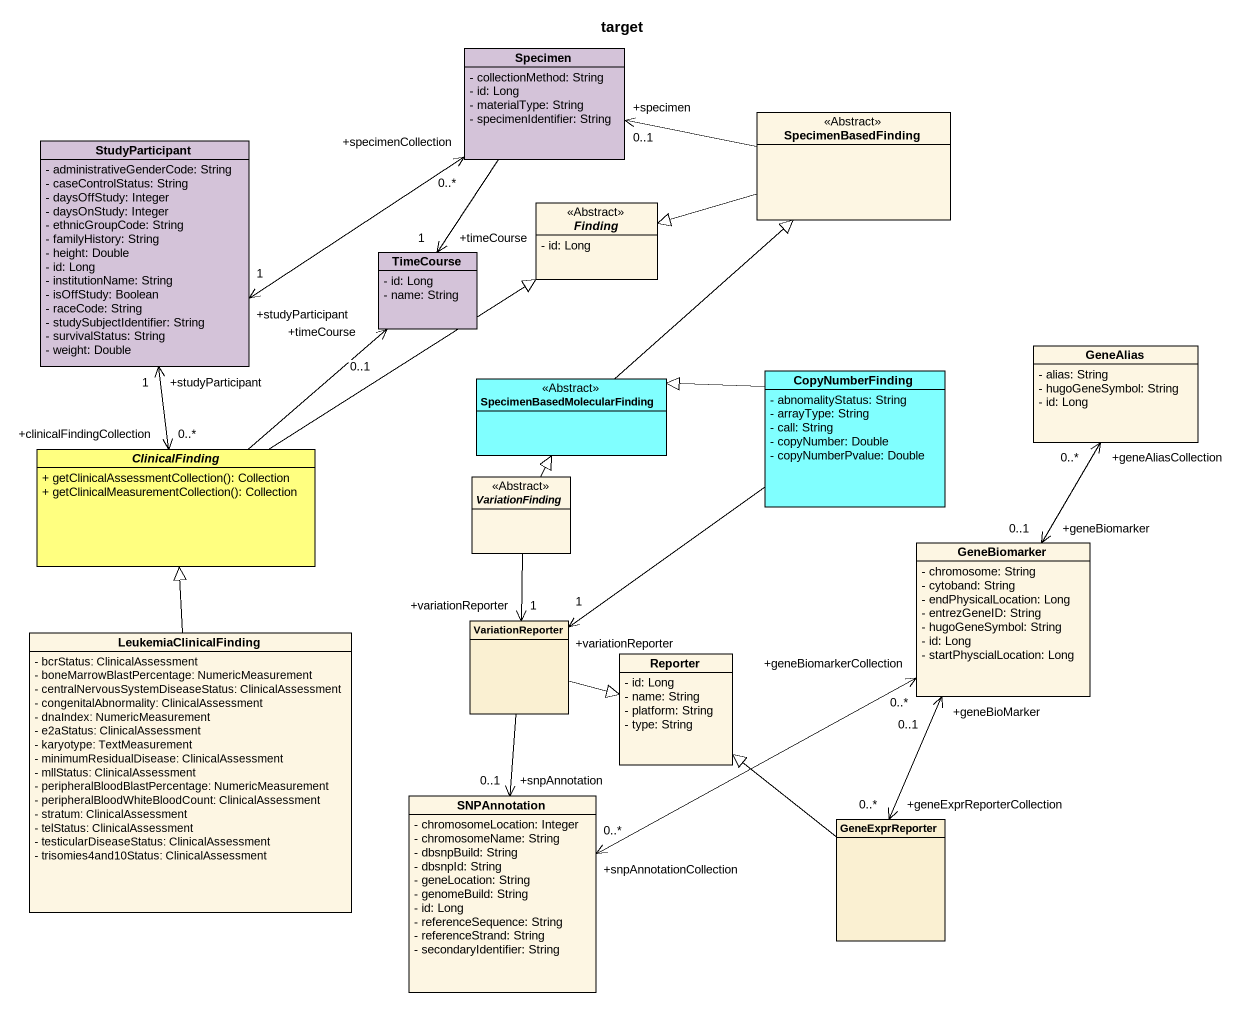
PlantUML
@startuml
title target
hide circle
hide empty members
skinparam classAttributeIconSize 0
class Specimen #D4C3D9 {
  - collectionMethod: String
  - id: Long
  - materialType: String
  - specimenIdentifier: String
}
class StudyParticipant #D4C3D9 {
  - administrativeGenderCode: String
  - caseControlStatus: String
  - daysOffStudy: Integer
  - daysOnStudy: Integer
  - ethnicGroupCode: String
  - familyHistory: String
  - height: Double
  - id: Long
  - institutionName: String
  - isOffStudy: Boolean
  - raceCode: String
  - studySubjectIdentifier: String
  - survivalStatus: String
  - weight: Double
}
class SpecimenBasedFinding <<Abstract>>
abstract class Finding <<Abstract>> {
  - id: Long
}
class TimeCourse #D4C3D9 {
  - id: Long
  - name: String
}
class "SpecimenBasedMolecularFinding" as SpecimenBasedMolecularFindin <<Abstract>> #80FFFF
class CopyNumberFinding #80FFFF {
  - abnomalityStatus: String
  - arrayType: String
  - call: String
  - copyNumber: Double
  - copyNumberPvalue: Double
}
class GeneAlias {
  - alias: String
  - hugoGeneSymbol: String
  - id: Long
}
abstract class ClinicalFinding #FFFF80 {
  + getClinicalAssessmentCollection(): Collection
  + getClinicalMeasurementCollection(): Collection
}
abstract class VariationFinding <<Abstract>>
class GeneBiomarker {
  - chromosome: String
  - cytoband: String
  - endPhysicalLocation: Long
  - entrezGeneID: String
  - hugoGeneSymbol: String
  - id: Long
  - startPhyscialLocation: Long
}
class LeukemiaClinicalFinding {
  - bcrStatus: ClinicalAssessment
  - boneMarrowBlastPercentage: NumericMeasurement
  - centralNervousSystemDiseaseStatus: ClinicalAssessment
  - congenitalAbnormality: ClinicalAssessment
  - dnaIndex: NumericMeasurement
  - e2aStatus: ClinicalAssessment
  - karyotype: TextMeasurement
  - minimumResidualDisease: ClinicalAssessment
  - mllStatus: ClinicalAssessment
  - peripheralBloodBlastPercentage: NumericMeasurement
  - peripheralBloodWhiteBloodCount: ClinicalAssessment
  - stratum: ClinicalAssessment
  - telStatus: ClinicalAssessment
  - testicularDiseaseStatus: ClinicalAssessment
  - trisomies4and10Status: ClinicalAssessment
}
class VariationReporter #FAF0D2
class Reporter {
  - id: Long
  - name: String
  - platform: String
  - type: String
}
class SNPAnnotation {
  - chromosomeLocation: Integer
  - chromosomeName: String
  - dbsnpBuild: String
  - dbsnpId: String
  - geneLocation: String
  - genomeBuild: String
  - id: Long
  - referenceSequence: String
  - referenceStrand: String
  - secondaryIdentifier: String
}
class GeneExprReporter #FAF0D2
Specimen --> "+timeCourse\n1" TimeCourse
StudyParticipant "+studyParticipant\n1" <-right-> "+specimenCollection\n0..*" Specimen
SpecimenBasedFinding -left-> "+specimen\n0..1" Specimen
SpecimenBasedFinding -left-|> Finding
SpecimenBasedMolecularFindin -up-|> SpecimenBasedFinding
CopyNumberFinding -left-|> SpecimenBasedMolecularFindin
CopyNumberFinding --> "+variationReporter\n1" VariationReporter
GeneAlias "+geneAliasCollection\n0..*" <--> "+geneBiomarker\n0..1" GeneBiomarker
ClinicalFinding "+clinicalFindingCollection\n0..*" <-up-> "+studyParticipant\n1" StudyParticipant
ClinicalFinding -up-|> Finding
ClinicalFinding -up-> "+timeCourse\n0..1" TimeCourse
VariationFinding -up-|> SpecimenBasedMolecularFindin
VariationFinding --> "+variationReporter\n1" VariationReporter
LeukemiaClinicalFinding -up-|> ClinicalFinding
VariationReporter -right-|> Reporter
VariationReporter --> "+snpAnnotation\n0..1" SNPAnnotation
SNPAnnotation "+snpAnnotationCollection\n0..*" <-right-> "+geneBiomarkerCollection\n0..*" GeneBiomarker
GeneExprReporter "+geneExprReporterCollection\n0..*" <-up-> "+geneBioMarker\n0..1" GeneBiomarker
GeneExprReporter -up-|> Reporter
@enduml
